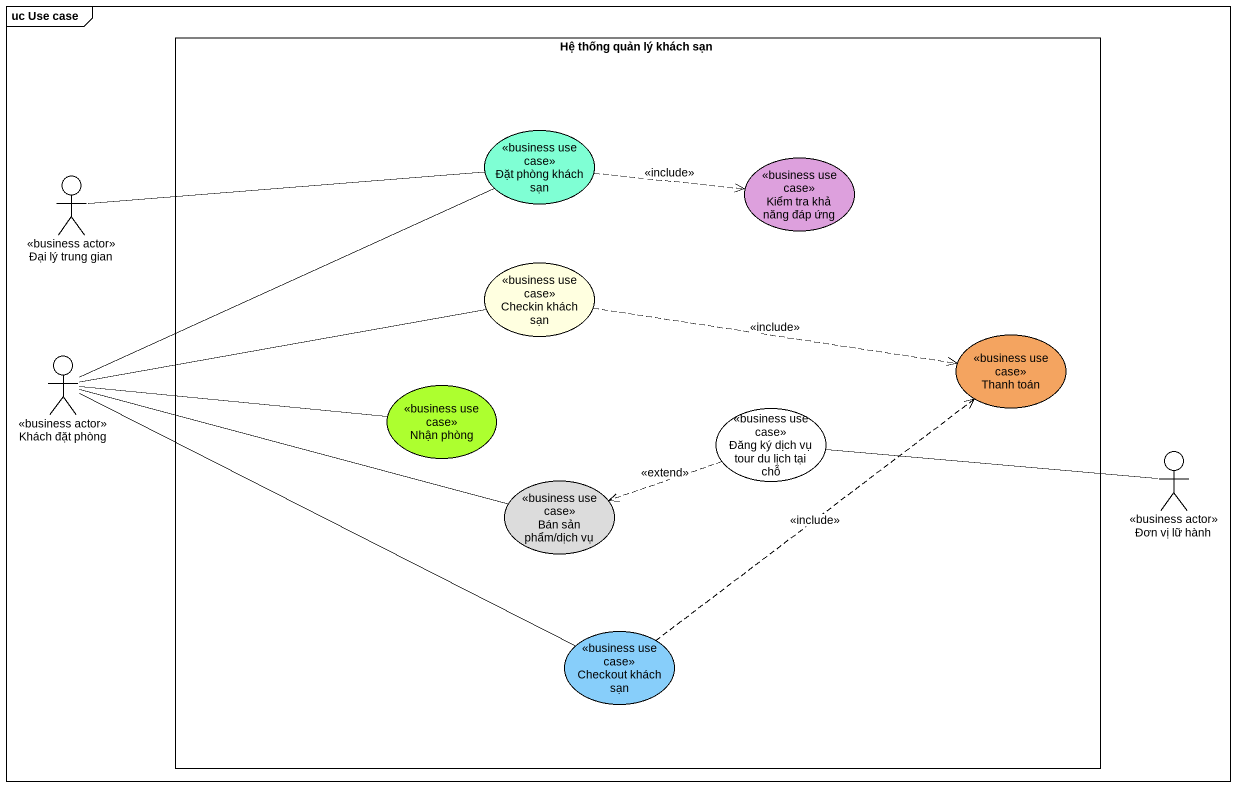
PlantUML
@startuml
mainframe uc Use case
rectangle "Hệ thống quản lý khách sạn" as Hệ_thống_quản_lý_khách_sạn {
  usecase "Đặt phòng khách sạn" as Đặt_phòng_khách_sạn <<business use case>> #7FFFD4
  usecase "Kiểm tra khả năng đáp ứng" as Kiểm_tra_khả_năng_đáp_ứng <<business use case>> #DDA0DD
  usecase "Checkin khách sạn" as Checkin_khách_sạn <<business use case>> #FFFFE0
  usecase "Thanh toán" as Thanh_toán <<business use case>> #F4A460
  usecase "Nhận phòng" as Nhận_phòng <<business use case>> #ADFF2F
  usecase "Đăng ký dịch vụ tour du lịch tại chỗ" as Đăng_ký_dịch_vụ_tour_du <<business use case>>
  usecase "Bán sản phẩm/dịch vụ" as Bán_sản_phẩm_dịch_vụ <<business use case>> #DCDCDC
  usecase "Checkout khách sạn" as Checkout_khách_sạn <<business use case>> #87CEFA
}
actor "Đại lý trung gian" as Đại_lý_trung_gian <<business actor>>
actor "Khách đặt phòng" as Khách_đặt_phòng <<business actor>>
actor "Đơn vị lữ hành" as Đơn_vị_lữ_hành <<business actor>>
Đặt_phòng_khách_sạn .right.> Kiểm_tra_khả_năng_đáp_ứng : <<include>>
Đại_lý_trung_gian -right- Đặt_phòng_khách_sạn
Checkin_khách_sạn .right.> Thanh_toán : <<include>>
Khách_đặt_phòng -right- Đặt_phòng_khách_sạn
Khách_đặt_phòng -right- Checkin_khách_sạn
Khách_đặt_phòng -right- Nhận_phòng
Khách_đặt_phòng -right- Bán_sản_phẩm_dịch_vụ
Khách_đặt_phòng -right- Checkout_khách_sạn
Đăng_ký_dịch_vụ_tour_du .left.> Bán_sản_phẩm_dịch_vụ : <<extend>>
Đơn_vị_lữ_hành -left- Đăng_ký_dịch_vụ_tour_du
Checkout_khách_sạn .up.> Thanh_toán : <<include>>
@enduml
